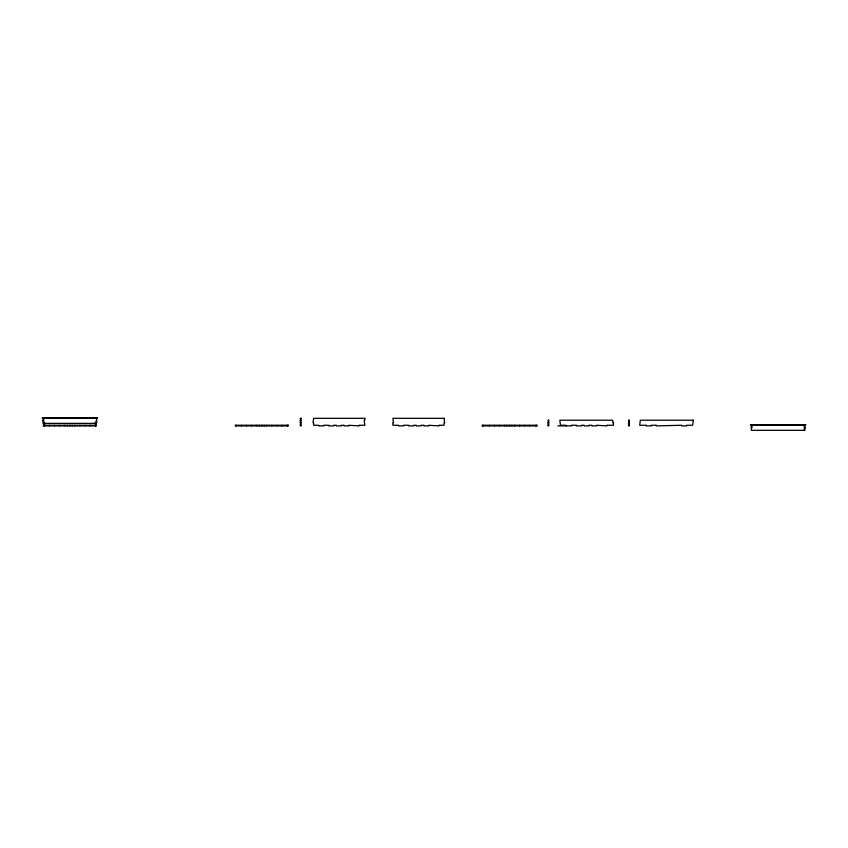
<?xml version="1.0" encoding="UTF-8"?>
<svg xmlns="http://www.w3.org/2000/svg" width="848" height="848" viewBox="0 0 848 848"><rect width="100%" height="100%" fill="white"/><g stroke="black" fill="none" stroke-linecap="round" stroke-linejoin="round"><path stroke-width="1.27" d="M300.351 420.205L300.976 420.205M43.036 420.841L43.661 420.841M96.64 420.841L96.004 420.841L96.004 423.364M95.124 422.739L95.75 422.739L95.75 425.897M300.351 422.739L300.976 422.739M548.084 422.739L548.709 422.739M628.591 422.739L629.227 422.739M300.351 425.261L300.976 425.261M548.084 425.261L548.709 425.261M628.591 425.261L629.227 425.261M557.814 425.897L571.467 425.897L571.467 425.261L576.534 425.261L576.534 425.897L581.59 425.897L581.59 425.261L584.113 425.261L584.113 425.897L589.169 425.897L589.169 425.261L591.703 425.261L591.703 425.897L596.759 425.897L596.759 425.261L606.871 425.897L606.871 425.261L613.443 425.261L613.443 422.739L612.818 422.739L612.818 420.205L559.839 420.205L560.475 425.261L566.411 425.261L566.411 425.897M751.36 427.795L751.996 427.795L751.996 424.636M804.339 427.795L804.964 427.795M804.964 424.636L804.964 430.318L751.36 430.318L751.36 424.636M804.339 424.636L804.339 430.318M798.392 424.636L798.392 425.261M793.336 424.636L793.336 425.261M788.28 424.636L788.28 425.261M783.223 424.636L783.223 425.261M780.69 424.636L780.69 425.261M778.167 424.636L778.167 425.261M775.634 424.636L775.634 425.261M773.111 424.636L773.111 425.261M768.044 424.636L768.044 425.261M762.988 424.636L762.988 425.261M757.932 424.636L757.932 425.261M536.328 425.261L536.328 425.897M535.692 425.261L535.692 425.897M529.746 425.261L529.746 425.897M524.689 425.261L524.689 425.897M519.633 425.261L519.633 425.897M514.577 425.261L514.577 425.897M512.044 425.261L512.044 425.897M509.521 425.261L509.521 425.897M506.987 425.261L506.987 425.897M504.465 425.261L504.465 425.897M499.408 425.261L499.408 425.897M494.352 425.261L494.352 425.897M489.285 425.261L489.285 425.897M483.349 425.261L483.349 425.897M482.713 425.261L482.713 425.897M287.705 425.261L287.705 425.897M287.069 425.261L287.069 425.897M282.013 425.261L282.013 425.897M276.957 425.261L276.957 425.897M271.901 425.261L271.901 425.897M266.844 425.261L266.844 425.897M264.311 425.261L264.311 425.897M261.788 425.261L261.788 425.897M259.255 425.261L259.255 425.897M256.732 425.261L256.732 425.897M251.676 425.261L251.676 425.897M246.62 425.261L246.62 425.897M241.553 425.261L241.553 425.897M236.497 425.261L236.497 425.897M235.871 425.261L235.871 425.897M96.64 417.682L96.64 423.364L43.036 423.364L43.036 417.682M96.004 417.682L96.004 418.308M95.124 425.261L95.124 425.897M90.068 417.682L90.068 418.308M90.068 425.261L90.068 425.897M85.012 417.682L85.012 418.308M85.012 425.261L85.012 425.897M79.956 417.682L79.956 418.308M79.956 425.261L79.956 425.897M74.889 417.682L74.889 418.308M74.889 425.261L74.889 425.897M72.366 417.682L72.366 418.308M72.366 425.261L72.366 425.897M69.833 417.682L69.833 418.308M69.833 425.261L69.833 425.897M67.31 417.682L67.31 418.308M67.31 425.261L67.31 425.897M64.777 417.682L64.777 418.308M64.777 425.261L64.777 425.897M59.72 417.682L59.72 418.308M59.72 425.261L59.72 425.897M54.664 417.682L54.664 418.308M54.664 425.261L54.664 425.897M49.608 417.682L49.608 418.308M49.608 425.261L49.608 425.897M44.552 425.897L44.552 422.739L43.916 422.739L43.916 425.897M43.661 417.682L43.661 423.364M97.276 417.682L42.4 417.682L42.4 418.308L97.276 418.308L97.276 417.682M300.976 418.308L300.351 418.308L300.351 425.897L300.976 425.897L300.976 418.308M364.831 418.308L313.622 418.308L312.997 422.739L313.622 422.739L313.622 425.261L318.678 425.261L318.678 425.897L323.735 425.897L323.735 425.261L328.791 425.261L328.791 425.897L333.858 425.897L333.858 425.261L336.38 425.261L336.38 425.897L341.437 425.897L341.437 425.261L343.97 425.261L343.97 425.897L349.026 425.897L349.026 425.261L359.139 425.897L359.139 425.261L364.831 425.261L364.195 420.205L364.831 420.205L364.831 418.308M444.055 418.308L392.847 418.308L393.483 422.739L392.847 422.739L392.847 425.261L398.539 425.261L398.539 425.897L403.595 425.897L403.595 425.261L408.651 425.261L408.651 425.897L413.707 425.897L413.707 425.261L416.241 425.261L416.241 425.897L421.297 425.897L421.297 425.261L423.82 425.261L423.82 425.897L428.876 425.897L428.876 425.261L438.999 425.897L438.999 425.261L444.055 425.261L444.055 422.739L444.681 422.739L444.055 418.308M548.709 420.205L548.084 420.205L548.084 425.897L548.709 425.897L548.709 420.205M629.227 420.205L628.591 420.205L628.591 425.897L629.227 425.897L629.227 420.205M693.304 420.205L640.325 420.205L639.699 425.261L646.271 425.261L646.271 425.897L651.328 425.897L651.328 425.261L656.384 425.261L656.384 425.897L681.675 425.261L681.675 425.897L686.732 425.897L686.732 425.261L692.668 425.261L693.304 420.205M805.6 424.636L750.724 424.636L750.724 425.261L805.6 425.261L805.6 424.636M96.386 425.261L43.28 425.261L43.28 425.897L96.386 425.897L96.386 425.261M288.341 425.261L235.235 425.261L235.235 425.897L288.341 425.897L288.341 425.261M536.954 425.261L482.088 425.261L482.088 425.897L536.954 425.897L536.954 425.261"/></g></svg>
